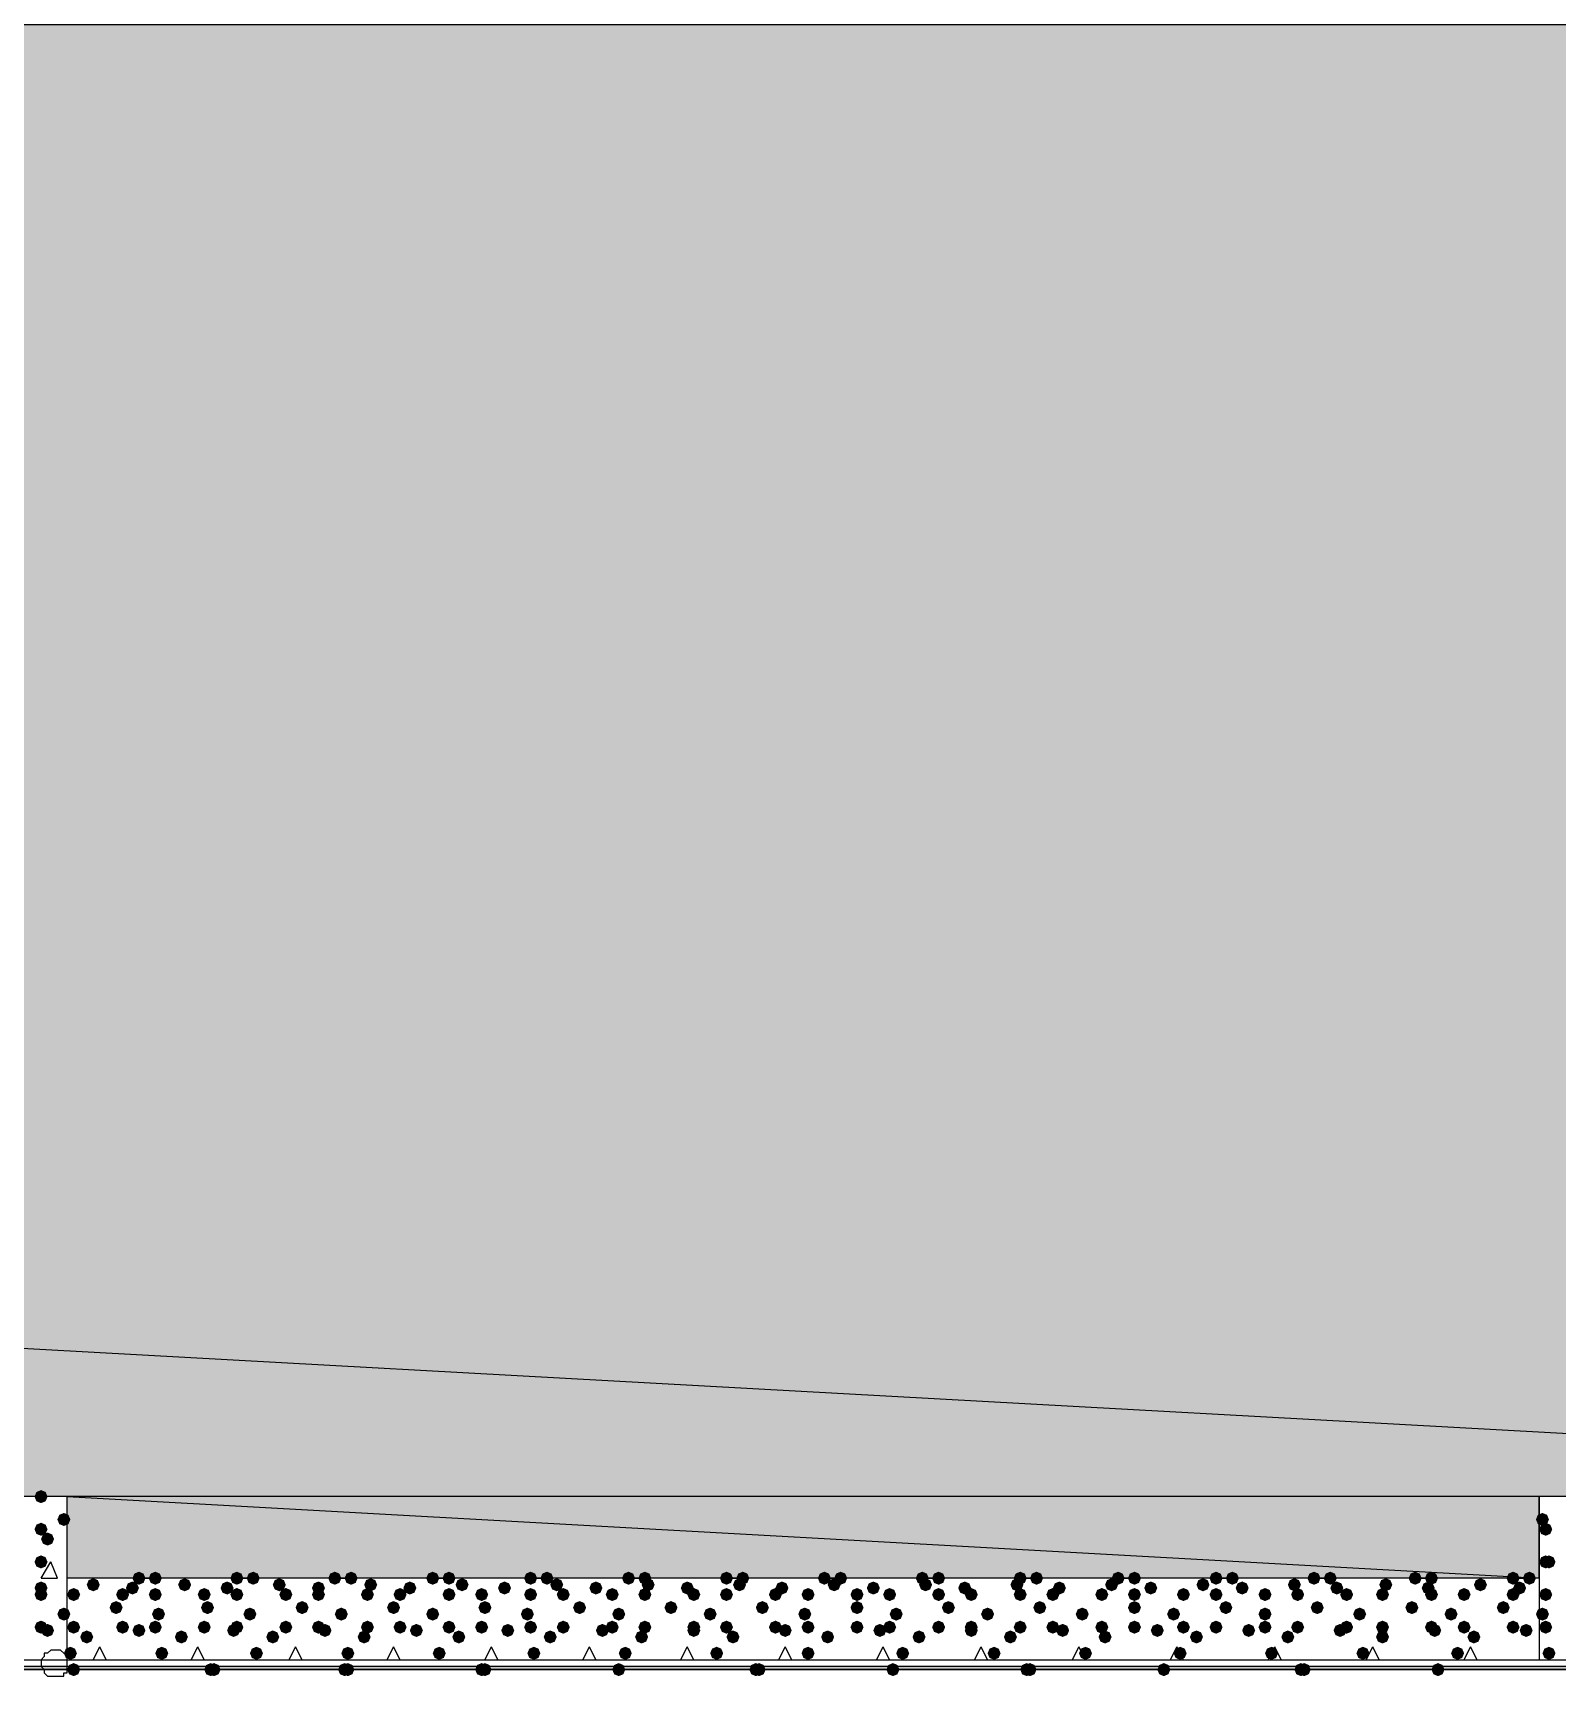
# Model space of a CAD drawing. Header units: millimetres. Extents: x 0 to 420, y 0 to 297.
# Drawn here: x 344.78 to 364.55, y 84.33 to 105.64 of the extents above; entities that cross this region are included whole.
import ezdxf

# ---------------------------------------------------------------- set-up
doc = ezdxf.new("R2010")
doc.units = ezdxf.units.MM
doc.layers.get('0').update_dxf_attribs({"linetype": 'CONTINUOUS'})

msp = doc.modelspace()

# ---------------------------------------------------------------- hatches: boundary and pattern name
at = {"true_color": 0x000008}
h = msp.add_hatch(color=0, dxfattribs=at)
h.paths.add_polyline_path([(379.518333, 105.748667), (33.401, 105.748667), (379.518333, 86.656333)], flags=0)
h.paths.add_polyline_path([(33.401, 105.748667), (379.518333, 86.656333), (33.401, 86.656333)], flags=0)
at = {"true_color": 0x000007}
for points in [[(344.974333, 86.656333), (344.949462, 86.596537), (344.889667, 86.571667), (344.829871, 86.596537), (344.805, 86.656333), (344.829871, 86.716129), (344.889667, 86.741), (344.949462, 86.716129)], [(345.270667, 86.36), (345.245796, 86.300204), (345.186, 86.275333), (345.126204, 86.300204), (345.101333, 86.36), (345.126204, 86.419796), (345.186, 86.444667), (345.245796, 86.419796)], [(364.447667, 86.36), (364.422796, 86.300204), (364.363, 86.275333), (364.303204, 86.300204), (364.278333, 86.36), (364.303204, 86.419796), (364.363, 86.444667), (364.422796, 86.419796)], [(344.974333, 86.233), (344.949462, 86.173204), (344.889667, 86.148333), (344.829871, 86.173204), (344.805, 86.233), (344.829871, 86.292796), (344.889667, 86.317667), (344.949462, 86.292796)], [(345.059, 86.106), (345.034129, 86.046204), (344.974333, 86.021333), (344.914537, 86.046204), (344.889667, 86.106), (344.914537, 86.165796), (344.974333, 86.190667), (345.034129, 86.165796)], [(364.49, 86.233), (364.465129, 86.173204), (364.405333, 86.148333), (364.345537, 86.173204), (364.320667, 86.233), (364.345537, 86.292796), (364.405333, 86.317667), (364.465129, 86.292796)], [(344.974333, 85.809667), (344.949462, 85.749871), (344.889667, 85.725), (344.829871, 85.749871), (344.805, 85.809667), (344.829871, 85.869462), (344.889667, 85.894333), (344.949462, 85.869463)], [(364.49, 85.809667), (364.465129, 85.749871), (364.405333, 85.725), (364.345537, 85.749871), (364.320667, 85.809667), (364.345537, 85.869462), (364.405333, 85.894333), (364.465129, 85.869463)], [(364.532333, 85.809667), (364.507462, 85.749871), (364.447667, 85.725), (364.387871, 85.749871), (364.363, 85.809667), (364.387871, 85.869462), (364.447667, 85.894333), (364.507462, 85.869463)], [(344.974333, 85.471), (344.949462, 85.411204), (344.889667, 85.386333), (344.829871, 85.411204), (344.805, 85.471), (344.829871, 85.530796), (344.889667, 85.555667), (344.949462, 85.530796)], [(344.974333, 85.386333), (344.949462, 85.326537), (344.889667, 85.301667), (344.829871, 85.326537), (344.805, 85.386333), (344.829871, 85.446129), (344.889667, 85.471), (344.949462, 85.446129)], [(364.49, 85.386333), (364.465129, 85.326537), (364.405333, 85.301667), (364.345537, 85.326537), (364.320667, 85.386333), (364.345537, 85.446129), (364.405333, 85.471), (364.465129, 85.446129)], [(344.974333, 84.963), (344.949462, 84.903204), (344.889667, 84.878333), (344.829871, 84.903204), (344.805, 84.963), (344.829871, 85.022796), (344.889667, 85.047667), (344.949462, 85.022796)], [(345.270667, 85.132333), (345.245796, 85.072538), (345.186, 85.047667), (345.126204, 85.072538), (345.101333, 85.132333), (345.126204, 85.192129), (345.186, 85.217), (345.245796, 85.192129)], [(364.447667, 85.132333), (364.422796, 85.072538), (364.363, 85.047667), (364.303204, 85.072538), (364.278333, 85.132333), (364.303204, 85.192129), (364.363, 85.217), (364.422796, 85.192129)], [(364.49, 84.963), (364.465129, 84.903204), (364.405333, 84.878333), (364.345537, 84.903204), (364.320667, 84.963), (364.345537, 85.022796), (364.405333, 85.047667), (364.465129, 85.022796)], [(345.059, 84.920667), (345.034129, 84.860871), (344.974333, 84.836), (344.914537, 84.860871), (344.889667, 84.920667), (344.914537, 84.980462), (344.974333, 85.005333), (345.034129, 84.980463)], [(364.532333, 84.624333), (364.507462, 84.564537), (364.447667, 84.539667), (364.387871, 84.564537), (364.363, 84.624333), (364.387871, 84.684129), (364.447667, 84.709), (364.507462, 84.684129)]]:
    msp.add_hatch(color=0, dxfattribs=at).paths.add_polyline_path(points, flags=0)
at = {"true_color": 0x000008}
h = msp.add_hatch(color=0, dxfattribs=at)
h.paths.add_polyline_path([(364.320667, 86.656333), (345.228333, 86.656333), (364.320667, 85.598)], flags=0)
h.paths.add_polyline_path([(345.228333, 86.656333), (364.320667, 85.598), (345.228333, 85.598)], flags=0)
for points in [[(345.651667, 85.513333), (345.626796, 85.453537), (345.567, 85.428667), (345.507204, 85.453537), (345.482333, 85.513333), (345.507204, 85.573129), (345.567, 85.598), (345.626796, 85.573129)], [(346.159667, 85.471), (346.134796, 85.411204), (346.075, 85.386333), (346.015204, 85.411204), (345.990333, 85.471), (346.015204, 85.530796), (346.075, 85.555667), (346.134796, 85.530796)], [(346.244333, 85.598), (346.219462, 85.538204), (346.159667, 85.513333), (346.099871, 85.538204), (346.075, 85.598), (346.099871, 85.657796), (346.159667, 85.682667), (346.219462, 85.657796)], [(346.456, 85.598), (346.431129, 85.538204), (346.371333, 85.513333), (346.311537, 85.538204), (346.286667, 85.598), (346.311537, 85.657796), (346.371333, 85.682667), (346.431129, 85.657796)], [(346.837, 85.513333), (346.812129, 85.453537), (346.752333, 85.428667), (346.692538, 85.453537), (346.667667, 85.513333), (346.692537, 85.573129), (346.752333, 85.598), (346.812129, 85.573129)], [(347.387333, 85.471), (347.362462, 85.411204), (347.302667, 85.386333), (347.242871, 85.411204), (347.218, 85.471), (347.242871, 85.530796), (347.302667, 85.555667), (347.362462, 85.530796)], [(347.514333, 85.598), (347.489462, 85.538204), (347.429667, 85.513333), (347.369871, 85.538204), (347.345, 85.598), (347.369871, 85.657796), (347.429667, 85.682667), (347.489462, 85.657796)], [(347.726, 85.598), (347.701129, 85.538204), (347.641333, 85.513333), (347.581537, 85.538204), (347.556667, 85.598), (347.581537, 85.657796), (347.641333, 85.682667), (347.701129, 85.657796)], [(348.064667, 85.513333), (348.039796, 85.453537), (347.98, 85.428667), (347.920204, 85.453537), (347.895333, 85.513333), (347.920204, 85.573129), (347.98, 85.598), (348.039796, 85.573129)], [(348.572667, 85.471), (348.547796, 85.411204), (348.488, 85.386333), (348.428204, 85.411204), (348.403333, 85.471), (348.428204, 85.530796), (348.488, 85.555667), (348.547796, 85.530796)], [(348.784333, 85.598), (348.759462, 85.538204), (348.699667, 85.513333), (348.639871, 85.538204), (348.615, 85.598), (348.639871, 85.657796), (348.699667, 85.682667), (348.759462, 85.657796)], [(348.996, 85.598), (348.971129, 85.538204), (348.911333, 85.513333), (348.851537, 85.538204), (348.826667, 85.598), (348.851537, 85.657796), (348.911333, 85.682667), (348.971129, 85.657796)], [(349.25, 85.513333), (349.225129, 85.453537), (349.165333, 85.428667), (349.105537, 85.453537), (349.080667, 85.513333), (349.105537, 85.573129), (349.165333, 85.598), (349.225129, 85.573129)], [(349.758, 85.471), (349.733129, 85.411204), (349.673333, 85.386333), (349.613538, 85.411204), (349.588667, 85.471), (349.613537, 85.530796), (349.673333, 85.555667), (349.733129, 85.530796)], [(350.054333, 85.598), (350.029462, 85.538204), (349.969667, 85.513333), (349.909871, 85.538204), (349.885, 85.598), (349.909871, 85.657796), (349.969667, 85.682667), (350.029462, 85.657796)], [(350.266, 85.598), (350.241129, 85.538204), (350.181333, 85.513333), (350.121537, 85.538204), (350.096667, 85.598), (350.121537, 85.657796), (350.181333, 85.682667), (350.241129, 85.657796)], [(350.435333, 85.513333), (350.410462, 85.453537), (350.350667, 85.428667), (350.290871, 85.453537), (350.266, 85.513333), (350.290871, 85.573129), (350.350667, 85.598), (350.410462, 85.573129)], [(350.985667, 85.471), (350.960796, 85.411204), (350.901, 85.386333), (350.841204, 85.411204), (350.816333, 85.471), (350.841204, 85.530796), (350.901, 85.555667), (350.960796, 85.530796)], [(351.324333, 85.598), (351.299462, 85.538204), (351.239667, 85.513333), (351.179871, 85.538204), (351.155, 85.598), (351.179871, 85.657796), (351.239667, 85.682667), (351.299462, 85.657796)], [(351.536, 85.598), (351.511129, 85.538204), (351.451333, 85.513333), (351.391538, 85.538204), (351.366667, 85.598), (351.391537, 85.657796), (351.451333, 85.682667), (351.511129, 85.657796)], [(351.663, 85.513333), (351.638129, 85.453537), (351.578333, 85.428667), (351.518537, 85.453537), (351.493667, 85.513333), (351.518537, 85.573129), (351.578333, 85.598), (351.638129, 85.573129)], [(352.171, 85.471), (352.146129, 85.411204), (352.086333, 85.386333), (352.026538, 85.411204), (352.001667, 85.471), (352.026537, 85.530796), (352.086333, 85.555667), (352.146129, 85.530796)], [(352.594333, 85.598), (352.569462, 85.538204), (352.509667, 85.513333), (352.449871, 85.538204), (352.425, 85.598), (352.449871, 85.657796), (352.509667, 85.682667), (352.569462, 85.657796)], [(352.806, 85.598), (352.781129, 85.538204), (352.721333, 85.513333), (352.661538, 85.538204), (352.636667, 85.598), (352.661537, 85.657796), (352.721333, 85.682667), (352.781129, 85.657796)], [(352.848333, 85.513333), (352.823463, 85.453537), (352.763667, 85.428667), (352.703871, 85.453537), (352.679, 85.513333), (352.703871, 85.573129), (352.763667, 85.598), (352.823462, 85.573129)], [(353.356333, 85.471), (353.331462, 85.411204), (353.271667, 85.386333), (353.211871, 85.411204), (353.187, 85.471), (353.211871, 85.530796), (353.271667, 85.555667), (353.331462, 85.530796)], [(353.864333, 85.598), (353.839462, 85.538204), (353.779667, 85.513333), (353.719871, 85.538204), (353.695, 85.598), (353.719871, 85.657796), (353.779667, 85.682667), (353.839462, 85.657796)], [(354.033667, 85.513333), (354.008796, 85.453537), (353.949, 85.428667), (353.889204, 85.453537), (353.864333, 85.513333), (353.889204, 85.573129), (353.949, 85.598), (354.008796, 85.573129)], [(354.076, 85.598), (354.051129, 85.538204), (353.991333, 85.513333), (353.931537, 85.538204), (353.906667, 85.598), (353.931537, 85.657796), (353.991333, 85.682667), (354.051129, 85.657796)], [(354.584, 85.471), (354.559129, 85.411204), (354.499333, 85.386333), (354.439537, 85.411204), (354.414667, 85.471), (354.439537, 85.530796), (354.499333, 85.555667), (354.559129, 85.530796)], [(355.134333, 85.598), (355.109462, 85.538204), (355.049667, 85.513333), (354.989871, 85.538204), (354.965, 85.598), (354.989871, 85.657796), (355.049667, 85.682667), (355.109462, 85.657796)], [(355.261333, 85.513333), (355.236463, 85.453537), (355.176667, 85.428667), (355.116871, 85.453537), (355.092, 85.513333), (355.116871, 85.573129), (355.176667, 85.598), (355.236462, 85.573129)], [(355.346, 85.598), (355.321129, 85.538204), (355.261333, 85.513333), (355.201537, 85.538204), (355.176667, 85.598), (355.201537, 85.657796), (355.261333, 85.682667), (355.321129, 85.657796)], [(355.769333, 85.471), (355.744462, 85.411204), (355.684667, 85.386333), (355.624871, 85.411204), (355.6, 85.471), (355.624871, 85.530796), (355.684667, 85.555667), (355.744462, 85.530796)], [(356.404333, 85.598), (356.379462, 85.538204), (356.319667, 85.513333), (356.259871, 85.538204), (356.235, 85.598), (356.259871, 85.657796), (356.319667, 85.682667), (356.379462, 85.657796)], [(356.446667, 85.513333), (356.421796, 85.453537), (356.362, 85.428667), (356.302204, 85.453537), (356.277333, 85.513333), (356.302204, 85.573129), (356.362, 85.598), (356.421796, 85.573129)], [(356.616, 85.598), (356.591129, 85.538204), (356.531333, 85.513333), (356.471537, 85.538204), (356.446667, 85.598), (356.471537, 85.657796), (356.531333, 85.682667), (356.591129, 85.657796)], [(356.954667, 85.471), (356.929796, 85.411204), (356.87, 85.386333), (356.810204, 85.411204), (356.785333, 85.471), (356.810204, 85.530796), (356.87, 85.555667), (356.929796, 85.530796)], [(357.632, 85.513333), (357.607129, 85.453537), (357.547333, 85.428667), (357.487538, 85.453537), (357.462667, 85.513333), (357.487537, 85.573129), (357.547333, 85.598), (357.607129, 85.573129)], [(357.674333, 85.598), (357.649462, 85.538204), (357.589667, 85.513333), (357.529871, 85.538204), (357.505, 85.598), (357.529871, 85.657796), (357.589667, 85.682667), (357.649462, 85.657796)], [(357.886, 85.598), (357.861129, 85.538204), (357.801333, 85.513333), (357.741537, 85.538204), (357.716667, 85.598), (357.741537, 85.657796), (357.801333, 85.682667), (357.861129, 85.657796)], [(358.182333, 85.471), (358.157462, 85.411204), (358.097667, 85.386333), (358.037871, 85.411204), (358.013, 85.471), (358.037871, 85.530796), (358.097667, 85.555667), (358.157462, 85.530796)], [(358.859667, 85.513333), (358.834796, 85.453537), (358.775, 85.428667), (358.715204, 85.453537), (358.690333, 85.513333), (358.715204, 85.573129), (358.775, 85.598), (358.834796, 85.573129)], [(358.944333, 85.598), (358.919462, 85.538204), (358.859667, 85.513333), (358.799871, 85.538204), (358.775, 85.598), (358.799871, 85.657796), (358.859667, 85.682667), (358.919462, 85.657796)], [(359.156, 85.598), (359.131129, 85.538204), (359.071333, 85.513333), (359.011537, 85.538204), (358.986667, 85.598), (359.011537, 85.657796), (359.071333, 85.682667), (359.131129, 85.657796)], [(359.367667, 85.471), (359.342796, 85.411204), (359.283, 85.386333), (359.223204, 85.411204), (359.198333, 85.471), (359.223204, 85.530796), (359.283, 85.555667), (359.342796, 85.530796)], [(360.045, 85.513333), (360.020129, 85.453537), (359.960333, 85.428667), (359.900538, 85.453537), (359.875667, 85.513333), (359.900537, 85.573129), (359.960333, 85.598), (360.020129, 85.573129)], [(360.214333, 85.598), (360.189462, 85.538204), (360.129667, 85.513333), (360.069871, 85.538204), (360.045, 85.598), (360.069871, 85.657796), (360.129667, 85.682667), (360.189462, 85.657796)], [(360.426, 85.598), (360.401129, 85.538204), (360.341333, 85.513333), (360.281538, 85.538204), (360.256667, 85.598), (360.281537, 85.657796), (360.341333, 85.682667), (360.401129, 85.657796)], [(360.553, 85.471), (360.528129, 85.411204), (360.468333, 85.386333), (360.408537, 85.411204), (360.383667, 85.471), (360.408537, 85.530796), (360.468333, 85.555667), (360.528129, 85.530796)], [(361.230333, 85.513333), (361.205462, 85.453537), (361.145667, 85.428667), (361.085871, 85.453537), (361.061, 85.513333), (361.085871, 85.573129), (361.145667, 85.598), (361.205462, 85.573129)], [(361.484333, 85.598), (361.459462, 85.538204), (361.399667, 85.513333), (361.339871, 85.538204), (361.315, 85.598), (361.339871, 85.657796), (361.399667, 85.682667), (361.459462, 85.657796)], [(361.696, 85.598), (361.671129, 85.538204), (361.611333, 85.513333), (361.551537, 85.538204), (361.526667, 85.598), (361.551537, 85.657796), (361.611333, 85.682667), (361.671129, 85.657796)], [(361.780667, 85.471), (361.755796, 85.411204), (361.696, 85.386333), (361.636204, 85.411204), (361.611333, 85.471), (361.636204, 85.530796), (361.696, 85.555667), (361.755796, 85.530796)], [(362.415667, 85.513333), (362.390796, 85.453537), (362.331, 85.428667), (362.271204, 85.453537), (362.246333, 85.513333), (362.271204, 85.573129), (362.331, 85.598), (362.390796, 85.573129)], [(362.796667, 85.598), (362.771796, 85.538204), (362.712, 85.513333), (362.652204, 85.538204), (362.627333, 85.598), (362.652204, 85.657796), (362.712, 85.682667), (362.771796, 85.657796)], [(362.966, 85.471), (362.941129, 85.411204), (362.881333, 85.386333), (362.821537, 85.411204), (362.796667, 85.471), (362.821537, 85.530796), (362.881333, 85.555667), (362.941129, 85.530796)], [(363.008333, 85.598), (362.983462, 85.538204), (362.923667, 85.513333), (362.863871, 85.538204), (362.839, 85.598), (362.863871, 85.657796), (362.923667, 85.682667), (362.983462, 85.657796)], [(363.643333, 85.513333), (363.618462, 85.453537), (363.558667, 85.428667), (363.498871, 85.453537), (363.474, 85.513333), (363.498871, 85.573129), (363.558667, 85.598), (363.618462, 85.573129)], [(364.066667, 85.598), (364.041796, 85.538204), (363.982, 85.513333), (363.922204, 85.538204), (363.897333, 85.598), (363.922204, 85.657796), (363.982, 85.682667), (364.041796, 85.657796)], [(364.151333, 85.471), (364.126463, 85.411204), (364.066667, 85.386333), (364.006871, 85.411204), (363.982, 85.471), (364.006871, 85.530796), (364.066667, 85.555667), (364.126462, 85.530796)], [(364.278333, 85.598), (364.253462, 85.538204), (364.193667, 85.513333), (364.133871, 85.538204), (364.109, 85.598), (364.133871, 85.657796), (364.193667, 85.682667), (364.253462, 85.657796)], [(345.397667, 85.386333), (345.372796, 85.326537), (345.313, 85.301667), (345.253204, 85.326537), (345.228333, 85.386333), (345.253204, 85.446129), (345.313, 85.471), (345.372796, 85.446129)], [(345.948, 85.217), (345.923129, 85.157204), (345.863333, 85.132333), (345.803537, 85.157204), (345.778667, 85.217), (345.803537, 85.276796), (345.863333, 85.301667), (345.923129, 85.276796)], [(346.032667, 85.386333), (346.007796, 85.326537), (345.948, 85.301667), (345.888204, 85.326537), (345.863333, 85.386333), (345.888204, 85.446129), (345.948, 85.471), (346.007796, 85.446129)], [(346.456, 85.386333), (346.431129, 85.326537), (346.371333, 85.301667), (346.311537, 85.326537), (346.286667, 85.386333), (346.311537, 85.446129), (346.371333, 85.471), (346.431129, 85.446129)], [(347.091, 85.386333), (347.066129, 85.326537), (347.006333, 85.301667), (346.946537, 85.326537), (346.921667, 85.386333), (346.946537, 85.446129), (347.006333, 85.471), (347.066129, 85.446129)], [(347.133333, 85.217), (347.108462, 85.157204), (347.048667, 85.132333), (346.988871, 85.157204), (346.964, 85.217), (346.988871, 85.276796), (347.048667, 85.301667), (347.108462, 85.276796)], [(347.514333, 85.386333), (347.489462, 85.326537), (347.429667, 85.301667), (347.369871, 85.326537), (347.345, 85.386333), (347.369871, 85.446129), (347.429667, 85.471), (347.489462, 85.446129)], [(348.149333, 85.386333), (348.124462, 85.326537), (348.064667, 85.301667), (348.004871, 85.326537), (347.98, 85.386333), (348.004871, 85.446129), (348.064667, 85.471), (348.124462, 85.446129)], [(348.361, 85.217), (348.336129, 85.157204), (348.276333, 85.132333), (348.216537, 85.157204), (348.191667, 85.217), (348.216537, 85.276796), (348.276333, 85.301667), (348.336129, 85.276796)], [(348.572667, 85.386333), (348.547796, 85.326537), (348.488, 85.301667), (348.428204, 85.326537), (348.403333, 85.386333), (348.428204, 85.446129), (348.488, 85.471), (348.547796, 85.446129)], [(349.207667, 85.386333), (349.182796, 85.326537), (349.123, 85.301667), (349.063204, 85.326537), (349.038333, 85.386333), (349.063204, 85.446129), (349.123, 85.471), (349.182796, 85.446129)], [(349.546333, 85.217), (349.521462, 85.157204), (349.461667, 85.132333), (349.401871, 85.157204), (349.377, 85.217), (349.401871, 85.276796), (349.461667, 85.301667), (349.521462, 85.276796)], [(349.631, 85.386333), (349.606129, 85.326537), (349.546333, 85.301667), (349.486537, 85.326537), (349.461667, 85.386333), (349.486537, 85.446129), (349.546333, 85.471), (349.606129, 85.446129)], [(350.266, 85.386333), (350.241129, 85.326537), (350.181333, 85.301667), (350.121537, 85.326537), (350.096667, 85.386333), (350.121537, 85.446129), (350.181333, 85.471), (350.241129, 85.446129)], [(350.689333, 85.386333), (350.664462, 85.326537), (350.604667, 85.301667), (350.544871, 85.326537), (350.52, 85.386333), (350.544871, 85.446129), (350.604667, 85.471), (350.664462, 85.446129)], [(350.731667, 85.217), (350.706796, 85.157204), (350.647, 85.132333), (350.587204, 85.157204), (350.562333, 85.217), (350.587204, 85.276796), (350.647, 85.301667), (350.706796, 85.276796)], [(351.324333, 85.386333), (351.299462, 85.326537), (351.239667, 85.301667), (351.179871, 85.326537), (351.155, 85.386333), (351.179871, 85.446129), (351.239667, 85.471), (351.299462, 85.446129)], [(351.747667, 85.386333), (351.722796, 85.326537), (351.663, 85.301667), (351.603204, 85.326537), (351.578333, 85.386333), (351.603204, 85.446129), (351.663, 85.471), (351.722796, 85.446129)], [(351.959333, 85.217), (351.934463, 85.157204), (351.874667, 85.132333), (351.814871, 85.157204), (351.79, 85.217), (351.814871, 85.276796), (351.874667, 85.301667), (351.934462, 85.276796)], [(352.382667, 85.386333), (352.357796, 85.326537), (352.298, 85.301667), (352.238204, 85.326537), (352.213333, 85.386333), (352.238204, 85.446129), (352.298, 85.471), (352.357796, 85.446129)], [(352.806, 85.386333), (352.781129, 85.326537), (352.721333, 85.301667), (352.661538, 85.326537), (352.636667, 85.386333), (352.661537, 85.446129), (352.721333, 85.471), (352.781129, 85.446129)], [(353.144667, 85.217), (353.119796, 85.157204), (353.06, 85.132333), (353.000204, 85.157204), (352.975333, 85.217), (353.000204, 85.276796), (353.06, 85.301667), (353.119796, 85.276796)], [(353.441, 85.386333), (353.416129, 85.326537), (353.356333, 85.301667), (353.296538, 85.326537), (353.271667, 85.386333), (353.296537, 85.446129), (353.356333, 85.471), (353.416129, 85.446129)], [(353.864333, 85.386333), (353.839462, 85.326537), (353.779667, 85.301667), (353.719871, 85.326537), (353.695, 85.386333), (353.719871, 85.446129), (353.779667, 85.471), (353.839462, 85.446129)], [(354.33, 85.217), (354.305129, 85.157204), (354.245333, 85.132333), (354.185538, 85.157204), (354.160667, 85.217), (354.185537, 85.276796), (354.245333, 85.301667), (354.305129, 85.276796)], [(354.499333, 85.386333), (354.474462, 85.326537), (354.414667, 85.301667), (354.354871, 85.326537), (354.33, 85.386333), (354.354871, 85.446129), (354.414667, 85.471), (354.474462, 85.446129)], [(354.922667, 85.386333), (354.897796, 85.326537), (354.838, 85.301667), (354.778204, 85.326537), (354.753333, 85.386333), (354.778204, 85.446129), (354.838, 85.471), (354.897796, 85.446129)], [(355.557667, 85.386333), (355.532796, 85.326537), (355.473, 85.301667), (355.413204, 85.326537), (355.388333, 85.386333), (355.413204, 85.446129), (355.473, 85.471), (355.532796, 85.446129)], [(355.557667, 85.217), (355.532796, 85.157204), (355.473, 85.132333), (355.413204, 85.157204), (355.388333, 85.217), (355.413204, 85.276796), (355.473, 85.301667), (355.532796, 85.276796)], [(355.981, 85.386333), (355.956129, 85.326537), (355.896333, 85.301667), (355.836537, 85.326537), (355.811667, 85.386333), (355.836537, 85.446129), (355.896333, 85.471), (355.956129, 85.446129)], [(356.616, 85.386333), (356.591129, 85.326537), (356.531333, 85.301667), (356.471537, 85.326537), (356.446667, 85.386333), (356.471537, 85.446129), (356.531333, 85.471), (356.591129, 85.446129)], [(356.743, 85.217), (356.718129, 85.157204), (356.658333, 85.132333), (356.598538, 85.157204), (356.573667, 85.217), (356.598537, 85.276796), (356.658333, 85.301667), (356.718129, 85.276796)], [(357.039333, 85.386333), (357.014462, 85.326537), (356.954667, 85.301667), (356.894871, 85.326537), (356.87, 85.386333), (356.894871, 85.446129), (356.954667, 85.471), (357.014462, 85.446129)], [(357.674333, 85.386333), (357.649462, 85.326537), (357.589667, 85.301667), (357.529871, 85.326537), (357.505, 85.386333), (357.529871, 85.446129), (357.589667, 85.471), (357.649462, 85.446129)], [(357.928333, 85.217), (357.903462, 85.157204), (357.843667, 85.132333), (357.783871, 85.157204), (357.759, 85.217), (357.783871, 85.276796), (357.843667, 85.301667), (357.903462, 85.276796)], [(358.097667, 85.386333), (358.072796, 85.326537), (358.013, 85.301667), (357.953204, 85.326537), (357.928333, 85.386333), (357.953204, 85.446129), (358.013, 85.471), (358.072796, 85.446129)], [(358.732667, 85.386333), (358.707796, 85.326537), (358.648, 85.301667), (358.588204, 85.326537), (358.563333, 85.386333), (358.588204, 85.446129), (358.648, 85.471), (358.707796, 85.446129)], [(359.156, 85.386333), (359.131129, 85.326537), (359.071333, 85.301667), (359.011537, 85.326537), (358.986667, 85.386333), (359.011537, 85.446129), (359.071333, 85.471), (359.131129, 85.446129)], [(359.156, 85.217), (359.131129, 85.157204), (359.071333, 85.132333), (359.011537, 85.157204), (358.986667, 85.217), (359.011537, 85.276796), (359.071333, 85.301667), (359.131129, 85.276796)], [(359.791, 85.386333), (359.766129, 85.326537), (359.706333, 85.301667), (359.646538, 85.326537), (359.621667, 85.386333), (359.646537, 85.446129), (359.706333, 85.471), (359.766129, 85.446129)], [(360.214333, 85.386333), (360.189462, 85.326537), (360.129667, 85.301667), (360.069871, 85.326537), (360.045, 85.386333), (360.069871, 85.446129), (360.129667, 85.471), (360.189462, 85.446129)], [(360.341333, 85.217), (360.316462, 85.157204), (360.256667, 85.132333), (360.196871, 85.157204), (360.172, 85.217), (360.196871, 85.276796), (360.256667, 85.301667), (360.316462, 85.276796)], [(360.849333, 85.386333), (360.824462, 85.326537), (360.764667, 85.301667), (360.704871, 85.326537), (360.68, 85.386333), (360.704871, 85.446129), (360.764667, 85.471), (360.824462, 85.446129)], [(361.272667, 85.386333), (361.247796, 85.326537), (361.188, 85.301667), (361.128204, 85.326537), (361.103333, 85.386333), (361.128204, 85.446129), (361.188, 85.471), (361.247796, 85.446129)], [(361.526667, 85.217), (361.501796, 85.157204), (361.442, 85.132333), (361.382204, 85.157204), (361.357333, 85.217), (361.382204, 85.276796), (361.442, 85.301667), (361.501796, 85.276796)], [(361.907667, 85.386333), (361.882796, 85.326537), (361.823, 85.301667), (361.763204, 85.326537), (361.738333, 85.386333), (361.763204, 85.446129), (361.823, 85.471), (361.882796, 85.446129)], [(362.373333, 85.386333), (362.348462, 85.326537), (362.288667, 85.301667), (362.228871, 85.326537), (362.204, 85.386333), (362.228871, 85.446129), (362.288667, 85.471), (362.348462, 85.446129)], [(362.754333, 85.217), (362.729462, 85.157204), (362.669667, 85.132333), (362.609871, 85.157204), (362.585, 85.217), (362.609871, 85.276796), (362.669667, 85.301667), (362.729462, 85.276796)], [(363.008333, 85.386333), (362.983462, 85.326537), (362.923667, 85.301667), (362.863871, 85.326537), (362.839, 85.386333), (362.863871, 85.446129), (362.923667, 85.471), (362.983462, 85.446129)], [(363.431667, 85.386333), (363.406796, 85.326537), (363.347, 85.301667), (363.287204, 85.326537), (363.262333, 85.386333), (363.287204, 85.446129), (363.347, 85.471), (363.406796, 85.446129)], [(363.939667, 85.217), (363.914796, 85.157204), (363.855, 85.132333), (363.795204, 85.157204), (363.770333, 85.217), (363.795204, 85.276796), (363.855, 85.301667), (363.914796, 85.276796)], [(364.066667, 85.386333), (364.041796, 85.326537), (363.982, 85.301667), (363.922204, 85.326537), (363.897333, 85.386333), (363.922204, 85.446129), (363.982, 85.471), (364.041796, 85.446129)], [(345.397667, 84.963), (345.372796, 84.903204), (345.313, 84.878333), (345.253204, 84.903204), (345.228333, 84.963), (345.253204, 85.022796), (345.313, 85.047667), (345.372796, 85.022796)], [(346.032667, 84.963), (346.007796, 84.903204), (345.948, 84.878333), (345.888204, 84.903204), (345.863333, 84.963), (345.888204, 85.022796), (345.948, 85.047667), (346.007796, 85.022796)], [(346.456, 84.963), (346.431129, 84.903204), (346.371333, 84.878333), (346.311537, 84.903204), (346.286667, 84.963), (346.311537, 85.022796), (346.371333, 85.047667), (346.431129, 85.022796)], [(346.498333, 85.132333), (346.473462, 85.072538), (346.413667, 85.047667), (346.353871, 85.072538), (346.329, 85.132333), (346.353871, 85.192129), (346.413667, 85.217), (346.473462, 85.192129)], [(347.091, 84.963), (347.066129, 84.903204), (347.006333, 84.878333), (346.946537, 84.903204), (346.921667, 84.963), (346.946537, 85.022796), (347.006333, 85.047667), (347.066129, 85.022796)], [(347.514333, 84.963), (347.489462, 84.903204), (347.429667, 84.878333), (347.369871, 84.903204), (347.345, 84.963), (347.369871, 85.022796), (347.429667, 85.047667), (347.489462, 85.022796)], [(347.683667, 85.132333), (347.658796, 85.072538), (347.599, 85.047667), (347.539204, 85.072538), (347.514333, 85.132333), (347.539204, 85.192129), (347.599, 85.217), (347.658796, 85.192129)], [(348.149333, 84.963), (348.124462, 84.903204), (348.064667, 84.878333), (348.004871, 84.903204), (347.98, 84.963), (348.004871, 85.022796), (348.064667, 85.047667), (348.124462, 85.022796)], [(348.572667, 84.963), (348.547796, 84.903204), (348.488, 84.878333), (348.428204, 84.903204), (348.403333, 84.963), (348.428204, 85.022796), (348.488, 85.047667), (348.547796, 85.022796)], [(348.869, 85.132333), (348.844129, 85.072538), (348.784333, 85.047667), (348.724538, 85.072538), (348.699667, 85.132333), (348.724537, 85.192129), (348.784333, 85.217), (348.844129, 85.192129)], [(349.207667, 84.963), (349.182796, 84.903204), (349.123, 84.878333), (349.063204, 84.903204), (349.038333, 84.963), (349.063204, 85.022796), (349.123, 85.047667), (349.182796, 85.022796)], [(349.631, 84.963), (349.606129, 84.903204), (349.546333, 84.878333), (349.486537, 84.903204), (349.461667, 84.963), (349.486537, 85.022796), (349.546333, 85.047667), (349.606129, 85.022796)], [(350.054333, 85.132333), (350.029462, 85.072538), (349.969667, 85.047667), (349.909871, 85.072538), (349.885, 85.132333), (349.909871, 85.192129), (349.969667, 85.217), (350.029462, 85.192129)], [(350.266, 84.963), (350.241129, 84.903204), (350.181333, 84.878333), (350.121537, 84.903204), (350.096667, 84.963), (350.121537, 85.022796), (350.181333, 85.047667), (350.241129, 85.022796)], [(350.689333, 84.963), (350.664462, 84.903204), (350.604667, 84.878333), (350.544871, 84.903204), (350.52, 84.963), (350.544871, 85.022796), (350.604667, 85.047667), (350.664462, 85.022796)], [(351.282, 85.132333), (351.257129, 85.072538), (351.197333, 85.047667), (351.137538, 85.072538), (351.112667, 85.132333), (351.137537, 85.192129), (351.197333, 85.217), (351.257129, 85.192129)], [(351.324333, 84.963), (351.299462, 84.903204), (351.239667, 84.878333), (351.179871, 84.903204), (351.155, 84.963), (351.179871, 85.022796), (351.239667, 85.047667), (351.299462, 85.022796)], [(351.747667, 84.963), (351.722796, 84.903204), (351.663, 84.878333), (351.603204, 84.903204), (351.578333, 84.963), (351.603204, 85.022796), (351.663, 85.047667), (351.722796, 85.022796)], [(352.382667, 84.963), (352.357796, 84.903204), (352.298, 84.878333), (352.238204, 84.903204), (352.213333, 84.963), (352.238204, 85.022796), (352.298, 85.047667), (352.357796, 85.022796)], [(352.467333, 85.132333), (352.442462, 85.072538), (352.382667, 85.047667), (352.322871, 85.072538), (352.298, 85.132333), (352.322871, 85.192129), (352.382667, 85.217), (352.442462, 85.192129)], [(352.806, 84.963), (352.781129, 84.903204), (352.721333, 84.878333), (352.661538, 84.903204), (352.636667, 84.963), (352.661537, 85.022796), (352.721333, 85.047667), (352.781129, 85.022796)], [(353.441, 84.963), (353.416129, 84.903204), (353.356333, 84.878333), (353.296538, 84.903204), (353.271667, 84.963), (353.296537, 85.022796), (353.356333, 85.047667), (353.416129, 85.022796)], [(353.652667, 85.132333), (353.627796, 85.072538), (353.568, 85.047667), (353.508204, 85.072538), (353.483333, 85.132333), (353.508204, 85.192129), (353.568, 85.217), (353.627796, 85.192129)], [(353.864333, 84.963), (353.839462, 84.903204), (353.779667, 84.878333), (353.719871, 84.903204), (353.695, 84.963), (353.719871, 85.022796), (353.779667, 85.047667), (353.839462, 85.022796)], [(354.499333, 84.963), (354.474462, 84.903204), (354.414667, 84.878333), (354.354871, 84.903204), (354.33, 84.963), (354.354871, 85.022796), (354.414667, 85.047667), (354.474462, 85.022796)], [(354.880333, 85.132333), (354.855462, 85.072538), (354.795667, 85.047667), (354.735871, 85.072538), (354.711, 85.132333), (354.735871, 85.192129), (354.795667, 85.217), (354.855462, 85.192129)], [(354.922667, 84.963), (354.897796, 84.903204), (354.838, 84.878333), (354.778204, 84.903204), (354.753333, 84.963), (354.778204, 85.022796), (354.838, 85.047667), (354.897796, 85.022796)], [(355.557667, 84.963), (355.532796, 84.903204), (355.473, 84.878333), (355.413204, 84.903204), (355.388333, 84.963), (355.413204, 85.022796), (355.473, 85.047667), (355.532796, 85.022796)], [(355.981, 84.963), (355.956129, 84.903204), (355.896333, 84.878333), (355.836537, 84.903204), (355.811667, 84.963), (355.836537, 85.022796), (355.896333, 85.047667), (355.956129, 85.022796)], [(356.065667, 85.132333), (356.040796, 85.072538), (355.981, 85.047667), (355.921204, 85.072538), (355.896333, 85.132333), (355.921204, 85.192129), (355.981, 85.217), (356.040796, 85.192129)], [(356.616, 84.963), (356.591129, 84.903204), (356.531333, 84.878333), (356.471537, 84.903204), (356.446667, 84.963), (356.471537, 85.022796), (356.531333, 85.047667), (356.591129, 85.022796)], [(357.039333, 84.963), (357.014462, 84.903204), (356.954667, 84.878333), (356.894871, 84.903204), (356.87, 84.963), (356.894871, 85.022796), (356.954667, 85.047667), (357.014462, 85.022796)], [(357.251, 85.132333), (357.226129, 85.072538), (357.166333, 85.047667), (357.106537, 85.072538), (357.081667, 85.132333), (357.106537, 85.192129), (357.166333, 85.217), (357.226129, 85.192129)], [(357.674333, 84.963), (357.649462, 84.903204), (357.589667, 84.878333), (357.529871, 84.903204), (357.505, 84.963), (357.529871, 85.022796), (357.589667, 85.047667), (357.649462, 85.022796)], [(358.097667, 84.963), (358.072796, 84.903204), (358.013, 84.878333), (357.953204, 84.903204), (357.928333, 84.963), (357.953204, 85.022796), (358.013, 85.047667), (358.072796, 85.022796)], [(358.478667, 85.132333), (358.453796, 85.072538), (358.394, 85.047667), (358.334204, 85.072538), (358.309333, 85.132333), (358.334204, 85.192129), (358.394, 85.217), (358.453796, 85.192129)], [(358.732667, 84.963), (358.707796, 84.903204), (358.648, 84.878333), (358.588204, 84.903204), (358.563333, 84.963), (358.588204, 85.022796), (358.648, 85.047667), (358.707796, 85.022796)], [(359.156, 84.963), (359.131129, 84.903204), (359.071333, 84.878333), (359.011537, 84.903204), (358.986667, 84.963), (359.011537, 85.022796), (359.071333, 85.047667), (359.131129, 85.022796)], [(359.664, 85.132333), (359.639129, 85.072538), (359.579333, 85.047667), (359.519537, 85.072538), (359.494667, 85.132333), (359.519537, 85.192129), (359.579333, 85.217), (359.639129, 85.192129)], [(359.791, 84.963), (359.766129, 84.903204), (359.706333, 84.878333), (359.646538, 84.903204), (359.621667, 84.963), (359.646537, 85.022796), (359.706333, 85.047667), (359.766129, 85.022796)], [(360.214333, 84.963), (360.189462, 84.903204), (360.129667, 84.878333), (360.069871, 84.903204), (360.045, 84.963), (360.069871, 85.022796), (360.129667, 85.047667), (360.189462, 85.022796)], [(360.849333, 85.132333), (360.824462, 85.072538), (360.764667, 85.047667), (360.704871, 85.072538), (360.68, 85.132333), (360.704871, 85.192129), (360.764667, 85.217), (360.824462, 85.192129)], [(360.849333, 84.963), (360.824462, 84.903204), (360.764667, 84.878333), (360.704871, 84.903204), (360.68, 84.963), (360.704871, 85.022796), (360.764667, 85.047667), (360.824462, 85.022796)], [(361.272667, 84.963), (361.247796, 84.903204), (361.188, 84.878333), (361.128204, 84.903204), (361.103333, 84.963), (361.128204, 85.022796), (361.188, 85.047667), (361.247796, 85.022796)], [(361.907667, 84.963), (361.882796, 84.903204), (361.823, 84.878333), (361.763204, 84.903204), (361.738333, 84.963), (361.763204, 85.022796), (361.823, 85.047667), (361.882796, 85.022796)], [(362.077, 85.132333), (362.052129, 85.072538), (361.992333, 85.047667), (361.932538, 85.072538), (361.907667, 85.132333), (361.932537, 85.192129), (361.992333, 85.217), (362.052129, 85.192129)], [(362.373333, 84.963), (362.348462, 84.903204), (362.288667, 84.878333), (362.228871, 84.903204), (362.204, 84.963), (362.228871, 85.022796), (362.288667, 85.047667), (362.348462, 85.022796)], [(363.008333, 84.963), (362.983462, 84.903204), (362.923667, 84.878333), (362.863871, 84.903204), (362.839, 84.963), (362.863871, 85.022796), (362.923667, 85.047667), (362.983462, 85.022796)], [(363.262333, 85.132333), (363.237462, 85.072538), (363.177667, 85.047667), (363.117871, 85.072538), (363.093, 85.132333), (363.117871, 85.192129), (363.177667, 85.217), (363.237462, 85.192129)], [(363.431667, 84.963), (363.406796, 84.903204), (363.347, 84.878333), (363.287204, 84.903204), (363.262333, 84.963), (363.287204, 85.022796), (363.347, 85.047667), (363.406796, 85.022796)], [(364.066667, 84.963), (364.041796, 84.903204), (363.982, 84.878333), (363.922204, 84.903204), (363.897333, 84.963), (363.922204, 85.022796), (363.982, 85.047667), (364.041796, 85.022796)], [(345.567, 84.836), (345.542129, 84.776204), (345.482333, 84.751333), (345.422537, 84.776204), (345.397667, 84.836), (345.422537, 84.895796), (345.482333, 84.920667), (345.542129, 84.895796)], [(346.244333, 84.920667), (346.219462, 84.860871), (346.159667, 84.836), (346.099871, 84.860871), (346.075, 84.920667), (346.099871, 84.980462), (346.159667, 85.005333), (346.219462, 84.980463)], [(346.794667, 84.836), (346.769796, 84.776204), (346.71, 84.751333), (346.650204, 84.776204), (346.625333, 84.836), (346.650204, 84.895796), (346.71, 84.920667), (346.769796, 84.895796)], [(347.472, 84.920667), (347.447129, 84.860871), (347.387333, 84.836), (347.327538, 84.860871), (347.302667, 84.920667), (347.327537, 84.980462), (347.387333, 85.005333), (347.447129, 84.980463)], [(347.98, 84.836), (347.955129, 84.776204), (347.895333, 84.751333), (347.835537, 84.776204), (347.810667, 84.836), (347.835537, 84.895796), (347.895333, 84.920667), (347.955129, 84.895796)], [(348.657333, 84.920667), (348.632462, 84.860871), (348.572667, 84.836), (348.512871, 84.860871), (348.488, 84.920667), (348.512871, 84.980462), (348.572667, 85.005333), (348.632462, 84.980463)], [(349.165333, 84.836), (349.140463, 84.776204), (349.080667, 84.751333), (349.020871, 84.776204), (348.996, 84.836), (349.020871, 84.895796), (349.080667, 84.920667), (349.140462, 84.895796)], [(349.842667, 84.920667), (349.817796, 84.860871), (349.758, 84.836), (349.698204, 84.860871), (349.673333, 84.920667), (349.698204, 84.980462), (349.758, 85.005333), (349.817796, 84.980463)], [(350.393, 84.836), (350.368129, 84.776204), (350.308333, 84.751333), (350.248538, 84.776204), (350.223667, 84.836), (350.248537, 84.895796), (350.308333, 84.920667), (350.368129, 84.895796)], [(351.028, 84.920667), (351.003129, 84.860871), (350.943333, 84.836), (350.883537, 84.860871), (350.858667, 84.920667), (350.883537, 84.980462), (350.943333, 85.005333), (351.003129, 84.980463)], [(351.578333, 84.836), (351.553463, 84.776204), (351.493667, 84.751333), (351.433871, 84.776204), (351.409, 84.836), (351.433871, 84.895796), (351.493667, 84.920667), (351.553462, 84.895796)], [(352.255667, 84.920667), (352.230796, 84.860871), (352.171, 84.836), (352.111204, 84.860871), (352.086333, 84.920667), (352.111204, 84.980462), (352.171, 85.005333), (352.230796, 84.980463)], [(352.763667, 84.836), (352.738796, 84.776204), (352.679, 84.751333), (352.619204, 84.776204), (352.594333, 84.836), (352.619204, 84.895796), (352.679, 84.920667), (352.738796, 84.895796)], [(353.441, 84.920667), (353.416129, 84.860871), (353.356333, 84.836), (353.296538, 84.860871), (353.271667, 84.920667), (353.296537, 84.980462), (353.356333, 85.005333), (353.416129, 84.980463)], [(353.949, 84.836), (353.924129, 84.776204), (353.864333, 84.751333), (353.804537, 84.776204), (353.779667, 84.836), (353.804537, 84.895796), (353.864333, 84.920667), (353.924129, 84.895796)], [(354.626333, 84.920667), (354.601462, 84.860871), (354.541667, 84.836), (354.481871, 84.860871), (354.457, 84.920667), (354.481871, 84.980462), (354.541667, 85.005333), (354.601462, 84.980463)], [(355.176667, 84.836), (355.151796, 84.776204), (355.092, 84.751333), (355.032204, 84.776204), (355.007333, 84.836), (355.032204, 84.895796), (355.092, 84.920667), (355.151796, 84.895796)], [(355.854, 84.920667), (355.829129, 84.860871), (355.769333, 84.836), (355.709538, 84.860871), (355.684667, 84.920667), (355.709537, 84.980462), (355.769333, 85.005333), (355.829129, 84.980463)], [(356.362, 84.836), (356.337129, 84.776204), (356.277333, 84.751333), (356.217538, 84.776204), (356.192667, 84.836), (356.217537, 84.895796), (356.277333, 84.920667), (356.337129, 84.895796)], [(357.039333, 84.920667), (357.014462, 84.860871), (356.954667, 84.836), (356.894871, 84.860871), (356.87, 84.920667), (356.894871, 84.980462), (356.954667, 85.005333), (357.014462, 84.980463)], [(357.547333, 84.836), (357.522462, 84.776204), (357.462667, 84.751333), (357.402871, 84.776204), (357.378, 84.836), (357.402871, 84.895796), (357.462667, 84.920667), (357.522462, 84.895796)], [(358.224667, 84.920667), (358.199796, 84.860871), (358.14, 84.836), (358.080204, 84.860871), (358.055333, 84.920667), (358.080204, 84.980462), (358.14, 85.005333), (358.199796, 84.980463)], [(358.775, 84.836), (358.750129, 84.776204), (358.690333, 84.751333), (358.630538, 84.776204), (358.605667, 84.836), (358.630537, 84.895796), (358.690333, 84.920667), (358.750129, 84.895796)], [(359.452333, 84.920667), (359.427462, 84.860871), (359.367667, 84.836), (359.307871, 84.860871), (359.283, 84.920667), (359.307871, 84.980462), (359.367667, 85.005333), (359.427462, 84.980463)], [(359.960333, 84.836), (359.935462, 84.776204), (359.875667, 84.751333), (359.815871, 84.776204), (359.791, 84.836), (359.815871, 84.895796), (359.875667, 84.920667), (359.935462, 84.895796)], [(360.637667, 84.920667), (360.612796, 84.860871), (360.553, 84.836), (360.493204, 84.860871), (360.468333, 84.920667), (360.493204, 84.980462), (360.553, 85.005333), (360.612796, 84.980463)], [(361.145667, 84.836), (361.120796, 84.776204), (361.061, 84.751333), (361.001204, 84.776204), (360.976333, 84.836), (361.001204, 84.895796), (361.061, 84.920667), (361.120796, 84.895796)], [(361.823, 84.920667), (361.798129, 84.860871), (361.738333, 84.836), (361.678537, 84.860871), (361.653667, 84.920667), (361.678537, 84.980462), (361.738333, 85.005333), (361.798129, 84.980463)], [(362.373333, 84.836), (362.348462, 84.776204), (362.288667, 84.751333), (362.228871, 84.776204), (362.204, 84.836), (362.228871, 84.895796), (362.288667, 84.920667), (362.348462, 84.895796)], [(363.050667, 84.920667), (363.025796, 84.860871), (362.966, 84.836), (362.906204, 84.860871), (362.881333, 84.920667), (362.906204, 84.980462), (362.966, 85.005333), (363.025796, 84.980463)], [(363.558667, 84.836), (363.533796, 84.776204), (363.474, 84.751333), (363.414204, 84.776204), (363.389333, 84.836), (363.414204, 84.895796), (363.474, 84.920667), (363.533796, 84.895796)], [(364.236, 84.920667), (364.211129, 84.860871), (364.151333, 84.836), (364.091537, 84.860871), (364.066667, 84.920667), (364.091537, 84.980462), (364.151333, 85.005333), (364.211129, 84.980463)], [(345.355333, 84.624333), (345.330462, 84.564537), (345.270667, 84.539667), (345.210871, 84.564537), (345.186, 84.624333), (345.210871, 84.684129), (345.270667, 84.709), (345.330462, 84.684129)], [(346.540667, 84.624333), (346.515796, 84.564537), (346.456, 84.539667), (346.396204, 84.564537), (346.371333, 84.624333), (346.396204, 84.684129), (346.456, 84.709), (346.515796, 84.684129)], [(347.768333, 84.624333), (347.743462, 84.564537), (347.683667, 84.539667), (347.623871, 84.564537), (347.599, 84.624333), (347.623871, 84.684129), (347.683667, 84.709), (347.743462, 84.684129)], [(348.953667, 84.624333), (348.928796, 84.564537), (348.869, 84.539667), (348.809204, 84.564537), (348.784333, 84.624333), (348.809204, 84.684129), (348.869, 84.709), (348.928796, 84.684129)], [(350.139, 84.624333), (350.114129, 84.564537), (350.054333, 84.539667), (349.994537, 84.564537), (349.969667, 84.624333), (349.994537, 84.684129), (350.054333, 84.709), (350.114129, 84.684129)], [(351.366667, 84.624333), (351.341796, 84.564537), (351.282, 84.539667), (351.222204, 84.564537), (351.197333, 84.624333), (351.222204, 84.684129), (351.282, 84.709), (351.341796, 84.684129)], [(352.552, 84.624333), (352.527129, 84.564537), (352.467333, 84.539667), (352.407537, 84.564537), (352.382667, 84.624333), (352.407537, 84.684129), (352.467333, 84.709), (352.527129, 84.684129)], [(353.737333, 84.624333), (353.712462, 84.564537), (353.652667, 84.539667), (353.592871, 84.564537), (353.568, 84.624333), (353.592871, 84.684129), (353.652667, 84.709), (353.712462, 84.684129)], [(354.922667, 84.624333), (354.897796, 84.564537), (354.838, 84.539667), (354.778204, 84.564537), (354.753333, 84.624333), (354.778204, 84.684129), (354.838, 84.709), (354.897796, 84.684129)], [(356.150333, 84.624333), (356.125463, 84.564537), (356.065667, 84.539667), (356.005871, 84.564537), (355.981, 84.624333), (356.005871, 84.684129), (356.065667, 84.709), (356.125462, 84.684129)], [(357.335667, 84.624333), (357.310796, 84.564537), (357.251, 84.539667), (357.191204, 84.564537), (357.166333, 84.624333), (357.191204, 84.684129), (357.251, 84.709), (357.310796, 84.684129)], [(358.521, 84.624333), (358.496129, 84.564537), (358.436333, 84.539667), (358.376537, 84.564537), (358.351667, 84.624333), (358.376537, 84.684129), (358.436333, 84.709), (358.496129, 84.684129)], [(359.748667, 84.624333), (359.723796, 84.564537), (359.664, 84.539667), (359.604204, 84.564537), (359.579333, 84.624333), (359.604204, 84.684129), (359.664, 84.709), (359.723796, 84.684129)], [(360.934, 84.624333), (360.909129, 84.564537), (360.849333, 84.539667), (360.789537, 84.564537), (360.764667, 84.624333), (360.789537, 84.684129), (360.849333, 84.709), (360.909129, 84.684129)], [(362.119333, 84.624333), (362.094462, 84.564537), (362.034667, 84.539667), (361.974871, 84.564537), (361.95, 84.624333), (361.974871, 84.684129), (362.034667, 84.709), (362.094462, 84.684129)], [(363.347, 84.624333), (363.322129, 84.564537), (363.262333, 84.539667), (363.202538, 84.564537), (363.177667, 84.624333), (363.202537, 84.684129), (363.262333, 84.709), (363.322129, 84.684129)]]:
    msp.add_hatch(color=0, dxfattribs=at).paths.add_polyline_path(points, flags=0)
at = {"true_color": 0x000007}
h = msp.add_hatch(color=0, dxfattribs=at)
h.paths.add_polyline_path([(380.661333, 84.455), (32.215667, 84.455), (380.661333, 84.412667)], flags=0)
h.paths.add_polyline_path([(32.215667, 84.455), (380.661333, 84.412667), (32.215667, 84.412667)], flags=0)
at = {"true_color": 0x0000fe}
for points in [[(345.397667, 84.412667), (345.372796, 84.352871), (345.313, 84.328), (345.253204, 84.352871), (345.228333, 84.412667), (345.253204, 84.472462), (345.313, 84.497333), (345.372796, 84.472463)], [(345.397667, 84.412667), (345.372796, 84.352871), (345.313, 84.328), (345.253204, 84.352871), (345.228333, 84.412667), (345.253204, 84.472462), (345.313, 84.497333), (345.372796, 84.472463)], [(347.175667, 84.412667), (347.150796, 84.352871), (347.091, 84.328), (347.031204, 84.352871), (347.006333, 84.412667), (347.031204, 84.472462), (347.091, 84.497333), (347.150796, 84.472463)], [(347.218, 84.412667), (347.193129, 84.352871), (347.133333, 84.328), (347.073537, 84.352871), (347.048667, 84.412667), (347.073537, 84.472462), (347.133333, 84.497333), (347.193129, 84.472463)], [(348.911333, 84.412667), (348.886462, 84.352871), (348.826667, 84.328), (348.766871, 84.352871), (348.742, 84.412667), (348.766871, 84.472462), (348.826667, 84.497333), (348.886462, 84.472463)], [(348.953667, 84.412667), (348.928796, 84.352871), (348.869, 84.328), (348.809204, 84.352871), (348.784333, 84.412667), (348.809204, 84.472462), (348.869, 84.497333), (348.928796, 84.472463)], [(350.689333, 84.412667), (350.664462, 84.352871), (350.604667, 84.328), (350.544871, 84.352871), (350.52, 84.412667), (350.544871, 84.472462), (350.604667, 84.497333), (350.664462, 84.472463)], [(350.731667, 84.412667), (350.706796, 84.352871), (350.647, 84.328), (350.587204, 84.352871), (350.562333, 84.412667), (350.587204, 84.472462), (350.647, 84.497333), (350.706796, 84.472463)], [(352.467333, 84.412667), (352.442462, 84.352871), (352.382667, 84.328), (352.322871, 84.352871), (352.298, 84.412667), (352.322871, 84.472462), (352.382667, 84.497333), (352.442462, 84.472463)], [(352.467333, 84.412667), (352.442462, 84.352871), (352.382667, 84.328), (352.322871, 84.352871), (352.298, 84.412667), (352.322871, 84.472462), (352.382667, 84.497333), (352.442462, 84.472463)], [(354.245333, 84.412667), (354.220463, 84.352871), (354.160667, 84.328), (354.100871, 84.352871), (354.076, 84.412667), (354.100871, 84.472462), (354.160667, 84.497333), (354.220462, 84.472463)], [(354.287667, 84.412667), (354.262796, 84.352871), (354.203, 84.328), (354.143204, 84.352871), (354.118333, 84.412667), (354.143204, 84.472462), (354.203, 84.497333), (354.262796, 84.472463)], [(356.023333, 84.412667), (355.998462, 84.352871), (355.938667, 84.328), (355.878871, 84.352871), (355.854, 84.412667), (355.878871, 84.472462), (355.938667, 84.497333), (355.998462, 84.472463)], [(356.023333, 84.412667), (355.998462, 84.352871), (355.938667, 84.328), (355.878871, 84.352871), (355.854, 84.412667), (355.878871, 84.472462), (355.938667, 84.497333), (355.998462, 84.472463)], [(357.759, 84.412667), (357.734129, 84.352871), (357.674333, 84.328), (357.614537, 84.352871), (357.589667, 84.412667), (357.614537, 84.472462), (357.674333, 84.497333), (357.734129, 84.472463)], [(357.801333, 84.412667), (357.776462, 84.352871), (357.716667, 84.328), (357.656871, 84.352871), (357.632, 84.412667), (357.656871, 84.472462), (357.716667, 84.497333), (357.776462, 84.472463)], [(359.537, 84.412667), (359.512129, 84.352871), (359.452333, 84.328), (359.392538, 84.352871), (359.367667, 84.412667), (359.392537, 84.472462), (359.452333, 84.497333), (359.512129, 84.472463)], [(359.537, 84.412667), (359.512129, 84.352871), (359.452333, 84.328), (359.392538, 84.352871), (359.367667, 84.412667), (359.392537, 84.472462), (359.452333, 84.497333), (359.512129, 84.472463)], [(361.315, 84.412667), (361.290129, 84.352871), (361.230333, 84.328), (361.170538, 84.352871), (361.145667, 84.412667), (361.170537, 84.472462), (361.230333, 84.497333), (361.290129, 84.472463)], [(361.357333, 84.412667), (361.332462, 84.352871), (361.272667, 84.328), (361.212871, 84.352871), (361.188, 84.412667), (361.212871, 84.472462), (361.272667, 84.497333), (361.332462, 84.472463)], [(363.093, 84.412667), (363.068129, 84.352871), (363.008333, 84.328), (362.948537, 84.352871), (362.923667, 84.412667), (362.948537, 84.472462), (363.008333, 84.497333), (363.068129, 84.472463)], [(363.093, 84.412667), (363.068129, 84.352871), (363.008333, 84.328), (362.948537, 84.352871), (362.923667, 84.412667), (362.948537, 84.472462), (363.008333, 84.497333), (363.068129, 84.472463)]]:
    msp.add_hatch(color=0, dxfattribs=at).paths.add_polyline_path(points, flags=0)

# ---------------------------------------------------------------- linework, layer by layer
at = {"color": 0, "true_color": 0x000008}
for points in [[(379.518333, 105.748667), (33.401, 105.748667), (379.518333, 86.656333)], [(33.401, 105.748667), (379.518333, 86.656333), (33.401, 86.656333)], [(364.320667, 86.656333), (345.228333, 86.656333), (364.320667, 85.598)], [(345.228333, 86.656333), (364.320667, 85.598), (345.228333, 85.598)]]:
    msp.add_lwpolyline(points, close=True, dxfattribs=at)
at = {"color": 0, "true_color": 0x000007}
for points in [[(343.111667, 86.656333), (343.111667, 84.539667), (345.228333, 84.539667), (345.228333, 86.656333)], [(364.320667, 86.656333), (364.320667, 84.539667), (366.437333, 84.539667), (366.437333, 86.656333)], [(345.228333, 84.497333), (345.228333, 84.539667), (345.228333, 84.582), (345.186, 84.624333), (345.143667, 84.666667), (345.101333, 84.666667), (345.059, 84.666667), (345.016667, 84.666667), (344.974333, 84.624333), (344.932, 84.624333), (344.932, 84.582), (344.889667, 84.539667), (344.889667, 84.497333), (344.889667, 84.455), (344.932, 84.412667), (344.932, 84.370333), (344.974333, 84.328), (345.016667, 84.328), (345.059, 84.328), (345.101333, 84.328), (345.143667, 84.328), (345.186, 84.328), (345.186, 84.370333), (345.228333, 84.370333), (345.228333, 84.412667), (345.228333, 84.455)], [(380.661333, 84.455), (32.215667, 84.455), (380.661333, 84.412667)], [(32.215667, 84.455), (380.661333, 84.412667), (32.215667, 84.412667)]]:
    msp.add_lwpolyline(points, close=True, dxfattribs=at)
for points in [[(344.889667, 85.598), (345.016667, 85.809667)], [(345.101333, 85.598), (345.016667, 85.809667)], [(344.889667, 85.598), (345.101333, 85.598)], [(364.320667, 85.598), (345.228333, 85.598)], [(380.746, 84.412667), (32.173333, 84.412667)], [(380.661333, 84.455), (32.215667, 84.455)], [(380.703667, 84.412667), (32.215667, 84.412667), (380.703667, 84.412667), (32.215667, 84.412667)], [(32.215667, 84.412667), (380.703667, 84.412667), (32.215667, 84.412667), (380.703667, 84.412667)], [(380.703667, 84.412667), (32.215667, 84.412667)], [(32.215667, 84.412667), (380.661333, 84.412667), (380.703667, 84.412667)], [(345.228333, 84.539667), (364.320667, 84.539667)]]:
    msp.add_lwpolyline(points, dxfattribs=at)
at = {"color": 0, "true_color": 0x000008}
for points in [[(346.159667, 85.598), (346.371333, 85.598)], [(347.429667, 85.598), (347.641333, 85.598)], [(348.699667, 85.598), (348.911333, 85.598)], [(349.969667, 85.598), (350.181333, 85.598)], [(351.239667, 85.598), (351.451333, 85.598)], [(352.509667, 85.598), (352.721333, 85.598)], [(353.779667, 85.598), (353.991333, 85.598)], [(355.049667, 85.598), (355.261333, 85.598)], [(356.319667, 85.598), (356.531333, 85.598)], [(357.589667, 85.598), (357.801333, 85.598)], [(358.859667, 85.598), (359.071333, 85.598)], [(360.129667, 85.598), (360.341333, 85.598)], [(361.399667, 85.598), (361.611333, 85.598)], [(362.712, 85.598), (362.923667, 85.598)], [(363.982, 85.598), (364.193667, 85.598)], [(345.567, 84.539667), (345.651667, 84.709)], [(345.736333, 84.539667), (345.651667, 84.709)], [(346.837, 84.539667), (346.921667, 84.709)], [(347.006333, 84.539667), (346.921667, 84.709)], [(348.107, 84.539667), (348.191667, 84.709)], [(348.276333, 84.539667), (348.191667, 84.709)], [(349.377, 84.539667), (349.461667, 84.709)], [(349.546333, 84.539667), (349.461667, 84.709)], [(350.647, 84.539667), (350.731667, 84.709)], [(350.816333, 84.539667), (350.731667, 84.709)], [(351.917, 84.539667), (352.001667, 84.709)], [(352.086333, 84.539667), (352.001667, 84.709)], [(353.187, 84.539667), (353.271667, 84.709)], [(353.356333, 84.539667), (353.271667, 84.709)], [(354.457, 84.539667), (354.541667, 84.709)], [(354.626333, 84.539667), (354.541667, 84.709)], [(355.727, 84.539667), (355.811667, 84.709)], [(355.896333, 84.539667), (355.811667, 84.709)], [(356.997, 84.539667), (357.081667, 84.709)], [(357.166333, 84.539667), (357.081667, 84.709)], [(358.267, 84.539667), (358.351667, 84.709)], [(358.436333, 84.539667), (358.351667, 84.709)], [(359.537, 84.539667), (359.621667, 84.709)], [(359.706333, 84.539667), (359.621667, 84.709)], [(360.807, 84.539667), (360.891667, 84.709)], [(360.976333, 84.539667), (360.891667, 84.709)], [(362.077, 84.539667), (362.161667, 84.709)], [(362.246333, 84.539667), (362.161667, 84.709)], [(363.347, 84.539667), (363.431667, 84.709)], [(363.516333, 84.539667), (363.431667, 84.709)]]:
    msp.add_lwpolyline(points, dxfattribs=at)

doc.saveas('drawing.dxf')
